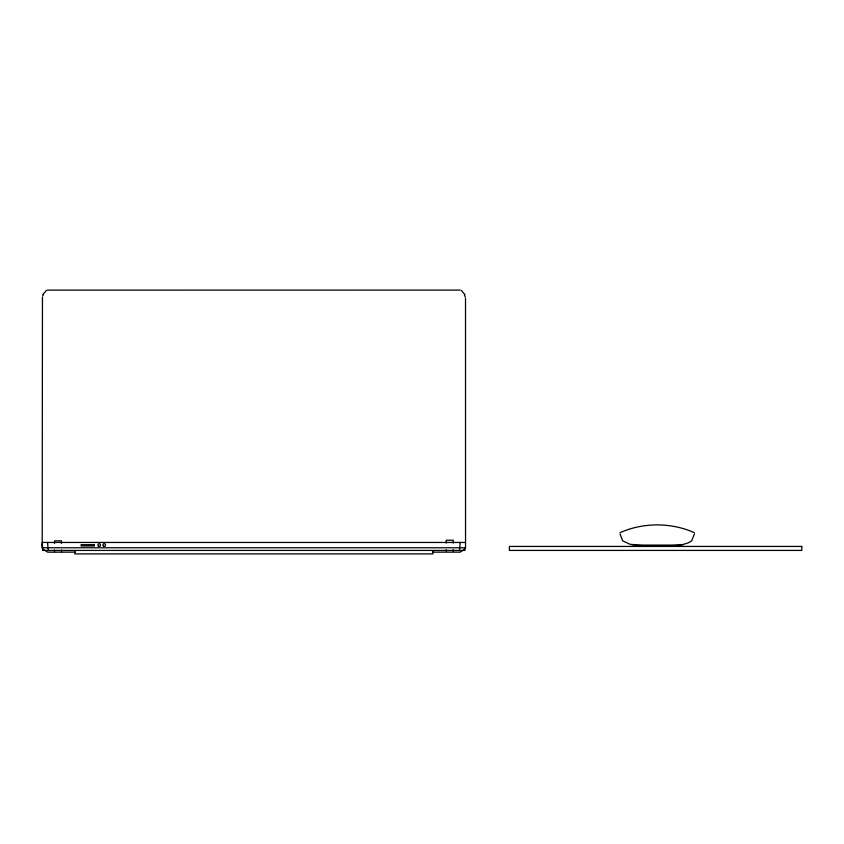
<?xml version="1.0" encoding="UTF-8"?>
<svg xmlns="http://www.w3.org/2000/svg" width="844" height="844" viewBox="0 0 844 844"><rect width="100%" height="100%" fill="white"/><g stroke="black" fill="none" stroke-linecap="round" stroke-linejoin="round"><path stroke-width="1.27" d="M42.453 297.225L42.2 547.767L42.886 550.425L464.854 550.425L465.54 547.767L465.519 298.512M459.516 550.425L460.18 542.449M694.39 533.988L691.669 540.899L688.092 542.945L682.152 544.718L671.74 545.161L642.653 545.161L630.151 544.327L622.714 540.899L620.002 533.988M42.822 294.63L46.367 290.442M42.822 296.012L43.329 294.883M464.411 548.737L464.917 547.608M463.789 549.739L460.18 552.155L432.497 552.155M620.002 532.733C642.917 522.309 671.476 522.309 694.39 532.733M47.296 290.125L460.18 290.093M42.2 542.449L465.54 542.449M42.2 547.767L465.54 547.767M75.243 552.155L47.559 552.155L43.951 549.739M461.373 290.442L464.917 294.63M464.411 294.883L465.287 297.225M48.224 550.425L47.559 542.449M42.453 546.395L42.2 544.749M42.2 543.346L42.886 550.425M678.196 545.002L678.196 545.562L636.197 545.562L636.197 545.002M453.207 543.114L453.207 540.223L446.223 540.223L446.223 543.114M453.207 549.644L453.207 551.09M446.223 549.644L446.223 551.09M432.93 550.425L432.93 553.907L74.81 553.907L74.81 550.425M61.517 543.388L61.517 540.846L54.533 540.846L54.533 543.388M61.517 549.982L61.517 551.712M54.533 549.982L54.533 551.712M683.218 544.549A18.705 7.628 10.3 0 1 678.639 545.002M635.743 545.002A18.705 7.628 -10.3 0 1 631.164 544.549M94.391 544.665L81.108 544.665L81.108 545.994L94.391 545.994L94.391 544.665M801.8 546.437L509.386 546.437L509.386 550.425L801.8 550.425L801.8 546.437M103.58 546.195A1.329 1.329 0 0 0 105.574 545.045A1.329 1.329 0 0 0 103.58 543.895A1.329 1.329 0 0 0 103.58 546.195M98.537 546.258A1.329 1.329 0 0 0 100.531 545.108A1.329 1.329 0 0 0 98.537 543.958A1.329 1.329 0 0 0 98.537 546.258"/></g></svg>
